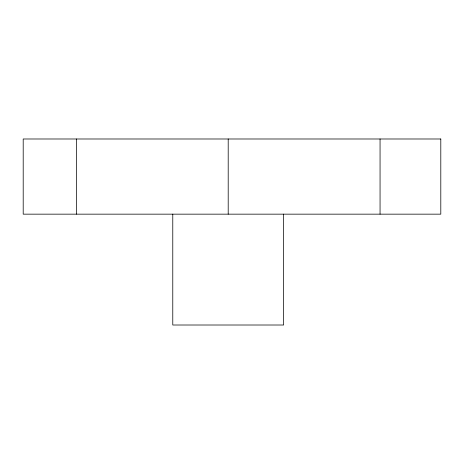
<?xml version="1.0" encoding="UTF-8"?>
<svg xmlns="http://www.w3.org/2000/svg" width="464" height="464" viewBox="0 0 464 464"><rect width="100%" height="100%" fill="white"/><g stroke="black" fill="none" stroke-linecap="round" stroke-linejoin="round"><path stroke-width="0.7" d="M380.057 138.991L380.057 214.159M283.632 214.159L283.632 325.009L172.776 325.009L172.776 214.159M228.201 138.991L228.201 214.159M76.351 138.991L76.351 214.159M440.8 138.991L23.2 138.991L23.2 214.159L440.8 214.159L440.8 138.991"/></g></svg>
